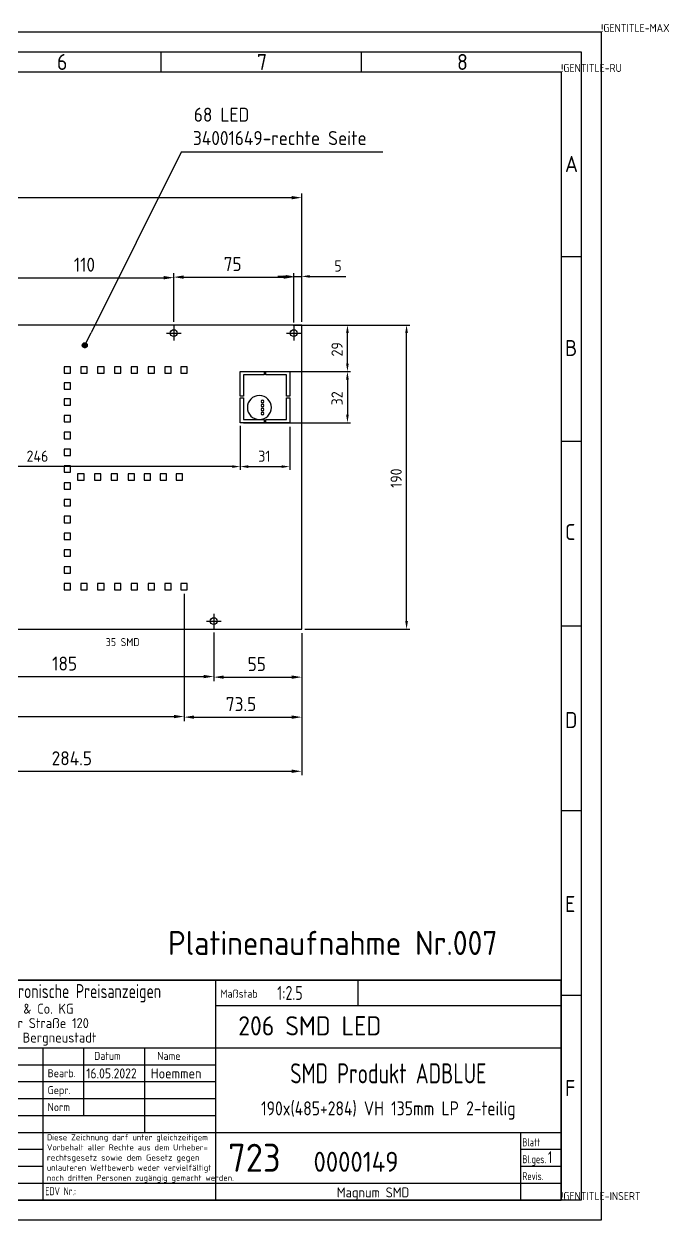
# Model space of a CAD drawing. Extents: x -1190 to 1093, y 0 to 939.
# Drawn here: x 689 to 1093, y 0 to 748 of the extents above; entities that cross this region are included whole.
import ezdxf
from ezdxf.enums import TextEntityAlignment as Align

# ---------------------------------------------------------------- set-up
doc = ezdxf.new("R2010")
doc.units = 0
doc.header["$LTSCALE"] = 2.5
doc.linetypes.add('AM_DIN_G_W050', pattern=[13.75, 9.75, -1.5, 1, -1.5])
doc.linetypes.add('AM_DIN_G_W050X2', pattern=[6.875, 4.75, -0.875, 0.375, -0.875])
doc.layers.get('0').update_dxf_attribs({"linetype": 'CONTINUOUS'})
doc.layers.get('DEFPOINTS').update_dxf_attribs({"linetype": 'CONTINUOUS'})
for name, color, linetype in [('AM_0', 7, 'CONTINUOUS'), ('AM_4', 3, 'CONTINUOUS'), ('AM_5', 3, 'CONTINUOUS'), ('AM_6', 2, 'CONTINUOUS'), ('AM_7', 4, 'AM_DIN_G_W050'), ('AM_BOR', 7, 'CONTINUOUS'), ('GTO', 2, 'CONTINUOUS'), ('RAHM2', 1, 'CONTINUOUS')]:
    doc.layers.add(name, color=color, linetype=linetype)
doc.styles.add('ACDINTS', font='isocp.shx', dxfattribs={"height": 1})
doc.styles.add('GENISO12', font='isocp.shx')
doc.styles.add('SANSSERIFBOLD', font='sasb____.pfb', dxfattribs={"width": 2, "height": 70})
doc.styles.get("Standard").update_dxf_attribs({"font": 'ISOCP.SHX'})
doc.styles.add('URHEBER', font='isocp.shx')
doc.dimstyles.get("Standard").update_dxf_attribs({"dimtxt": 0.18, "dimasz": 0.18, "dimexe": 0.18, "dimexo": 0.0625, "dimgap": 0.09, "dimtad": 0, "dimtih": 1, "dimtoh": 1, "dimzin": 0, "dimcen": 0.09, "dimazin": 3, "dimtfac": 1, "dimtofl": 0, "dimtmove": 0, "dimatfit": 3})

# ---------------------------------------------------------------- blocks, each defined once
blk = doc.blocks.new('GEN_A3')
at = {"layer": 'AM_0'}
for p, q in [((5, 292), (415, 292)), ((415, 292), (415, 5)), ((415, 5), (5, 5))]:
    blk.add_line(p, q, dxfattribs=at)
at = {"layer": 'AM_BOR', "color": 1}
for p, q in [((0, 297), (420, 297)), ((420, 297), (420, 0)), ((310, 292), (310, 287)), ((360, 292), (360, 287)), ((10, 287), (410, 287)), ((410, 287), (410, 5)), ((415, 240.83), (410, 240.83)), ((415, 194.664), (410, 194.664)), ((415, 148.498), (410, 148.498)), ((415, 102.332), (410, 102.332)), ((415, 56.166), (410, 56.166)), ((420, 0), (0, 0))]:
    blk.add_line(p, q, dxfattribs=at)
at = {"layer": 'AM_0'}
for s, p in [('!GENTITLE-MAX', (420, 297)), ('!GENTITLE-RU', (410, 287)), ('!GENTITLE-INSERT', (410, 5))]:
    blk.add_text(s, height=2, dxfattribs=at).set_placement(p)
at = {"layer": 'AM_BOR', "color": 1}
for s, p in [('6', (284, 287.5)), ('7', (334, 287.5)), ('8', (384, 287.5)), ('A', (411, 262)), ('B', (411, 216)), ('C', (411, 170)), ('D', (411, 123)), ('E', (411, 77)), ('F', (411, 31))]:
    blk.add_text(s, height=4, dxfattribs=at).set_placement(p)
blk = doc.blocks.new('GENTIT-P')
at = {"layer": 'AM_0'}
for p, q in [((-182.88, 54.99), (0, 54.99)), ((0, 54.99), (0, 0))]:
    blk.add_line(p, q, dxfattribs=at)
blk.add_lwpolyline([(-182.88, 0), (0, 0), (0, 54.99), (-182.88, 54.99)], close=True, dxfattribs=at)
at = {"layer": 'AM_BOR', "color": 2}
for p, q in [((-86.36, 54.99), (-86.36, 4.23)), ((-182.88, 38.07), (0, 38.07)), ((-129.54, 38.07), (-129.54, 21.15)), ((-129.54, 21.15), (-129.54, 0)), ((-129.54, 16.92), (0, 16.92)), ((-86.36, 4.23), (-86.36, 0))]:
    blk.add_line(p, q, dxfattribs=at)
at = {"layer": 'AM_BOR', "color": 1}
for p, q in [((-50.8, 54.99), (-50.8, 48.66)), ((-86.36, 48.66), (0, 48.66)), ((-119.38, 38.07), (-119.38, 21.15)), ((-104.14, 38.07), (-104.14, 16.92)), ((-182.88, 33.84), (-86.36, 33.84)), ((-182.88, 29.61), (-86.36, 29.61)), ((-182.88, 25.38), (-86.36, 25.38)), ((-182.88, 21.15), (-129.54, 21.15)), ((-129.54, 21.15), (-86.36, 21.15)), ((-182.88, 16.92), (-129.54, 16.92)), ((-10.16, 16.92), (-10.16, 0)), ((-182.88, 12.69), (-129.54, 12.69)), ((-10.16, 12.69), (0, 12.69)), ((-182.88, 8.46), (-129.54, 8.46)), ((-10.16, 8.46), (0, 8.46)), ((-10.16, 8.46), (0, 8.46)), ((-182.88, 4.23), (0, 4.23))]:
    blk.add_line(p, q, dxfattribs=at)
at = {"layer": 'AM_BOR', "color": 2, "style": 'GENISO12', "width": 0.8}
blk.add_text('elektronische Preisanzeigen', height=3.5, dxfattribs=at).set_placement((-143.46, 50.48))
at = {"layer": 'AM_BOR', "style": 'SANSSERIFBOLD'}
blk.add_text('PWM', height=9, dxfattribs=at).set_placement((-164.02, 46.53), align=Align.MIDDLE)
at = {"layer": 'AM_BOR', "color": 1}
for s, p in [('Maßstab', (-85.14, 50.6)), ('Bearb.', (-128.34, 30.71)), ('Gepr.', (-128.34, 26.48)), ('Norm', (-128.34, 22.25))]:
    blk.add_text(s, height=2, dxfattribs=at).set_placement(p)
at = {"layer": 'AM_BOR', "color": 1, "style": 'GENISO12'}
for s, p in [('GmbH & Co. KG', (-143.44, 46.58)), ('Kölner Straße 120', (-143.44, 42.98)), ('51702 Bergneustadt', (-143.44, 39.38))]:
    blk.add_text(s, height=2.5, dxfattribs=at).set_placement(p)
at = {"layer": 'AM_BOR', "color": 1, "width": 0.983632}
blk.add_text('Datum', height=2, dxfattribs=at).set_placement((-113.39, 35.04), align=Align.CENTER)
at = {"layer": 'AM_BOR', "color": 1}
blk.add_text('Name', height=2, dxfattribs=at).set_placement((-95.12, 35.04), align=Align.RIGHT)
at = {"layer": 'AM_BOR', "color": 1, "style": 'URHEBER'}
for s, width, p in [('Diese Zeichnung darf unter gleichzeitigem', 1.1, (-128.52, 14.94)), ('Vorbehalt aller Rechte aus dem Urheber=', 1.1, (-128.52, 12.41)), ('rechtsgesetz sowie dem Gesetz gegen', 1.18, (-128.52, 9.87)), ('noch dritten Personen zugängig gemacht werden.', 0.95, (-128.52, 4.81)), ('unlauteren Wettbewerb weder vervielfältigt', 1.03, (-128.52, 7.34))]:
    blk.add_text(s, height=1.5, dxfattribs=dict(at, width=width)).set_placement(p)
at = {"layer": 'AM_BOR', "color": 1}
for s, width, p in [('Blatt', 0.7, (-9.66, 13.44)), ('Bl.ges.', 0.7, (-9.66, 9.21)), ('Revis.', 0.7, (-9.66, 4.98)), ('EDV Nr.:', 0.8, (-128.94, 1.22))]:
    blk.add_text(s, height=2, dxfattribs=dict(at, width=width)).set_placement(p)
blk.add_text('Werkstoff / Artikelnummer', height=2, dxfattribs=at).set_placement((-156.21, 1.2), align=Align.CENTER)
at = {"layer": 'AM_BOR', "color": 2, "width": 0.8}
blk.add_attdef('GEN-TITLE-SCA{5.42}', (-70.96, 50.01), '', height=3.5, dxfattribs=at)
at = {"layer": 'AM_BOR', "color": 1}
for tag, p in [('GEN-TITLE-DAT{5.44}', (-118.7, 30.41)), ('GEN-TITLE-NAME{5.5}', (-102.53, 30.41)), ('GEN-TITLE-CHKD{5.41}', (-118.55, 26.18)), ('GEN-TITLE-CHKM{5.5}', (-102.53, 26.18)), ('GEN-TITLE-NORM2{29.54}', (-56.05, 0.67))]:
    blk.add_attdef(tag, p, '', height=2.5, dxfattribs=at)
at = {"layer": 'AM_BOR', "width": 0.8}
blk.add_attdef('GEN-TITLE-DES2{16.35}', text='', height=5, dxfattribs=at).set_placement((-43.18, 29.17), align=Align.CENTER)
at = {"layer": 'AM_BOR', "color": 2}
for tag, height, width, p in [('GEN-TITLE-DES1{21.21}', 3.5, 0.9, (-43.18, 21.17)), ('GEN-TITLE-SHEET{2.62}', 3, 0.8, (-2.73, 13.44)), ('BL-GES{2.62}', 3, 0.8, (-2.73, 9.21)), ('GEN-TITLE-MAT2{2.62}', 3, 0.8, (-2.73, 4.98))]:
    blk.add_attdef(tag, text='', height=height, dxfattribs=dict(at, width=width)).set_placement(p, align=Align.CENTER)
at = {"layer": 'AM_BOR', "color": 140}
blk.add_attdef('GEN-TITLE-BG{13.37}', (-83.22, 7.07), '', height=7, dxfattribs=at)
at = {"layer": 'AM_BOR'}
blk.add_attdef('GEN-TITLE-NR{13.37}', (-61.87, 7.07), '', height=5, dxfattribs=at)
at = {"layer": 'AM_BOR', "color": 2}
blk.add_attdef('GEN-TITLE-MAT1{19.85}', text='', height=2.5, dxfattribs=at).set_placement((-156.25, 6.36), align=Align.MIDDLE)
at = {"layer": 'AM_BOR', "color": 1, "width": 0.7}
blk.add_attdef('GEN-TITLE-NORM1{14.84}', (-119.19, 1.22), '', height=2, dxfattribs=at)
at = {"layer": 'AM_BOR', "color": 1}
blk.add_attdef('GEN-TITLE-PLOT{2.94}', text='', height=2.5, dxfattribs=at).set_placement((-5.37, 0.67), align=Align.CENTER)
blk = doc.blocks.new('A$CD8B0FDF7')
at = {"layer": 'AM_4'}
for points in [[(45, 135.5), (49, 135.5), (49, 139.5), (45, 139.5)], [(55.5, 135.5), (59.5, 135.5), (59.5, 139.5), (55.5, 139.5)], [(66, 135.5), (70, 135.5), (70, 139.5), (66, 139.5)], [(76.5, 135.5), (80.5, 135.5), (80.5, 139.5), (76.5, 139.5)], [(87, 135.5), (91, 135.5), (91, 139.5), (87, 139.5)], [(97.5, 135.5), (101.5, 135.5), (101.5, 139.5), (97.5, 139.5)], [(108, 135.5), (112, 135.5), (112, 139.5), (108, 139.5)], [(118, 135.5), (122, 135.5), (122, 139.5), (118, 139.5)], [(45, 125.5), (49, 125.5), (49, 129.5), (45, 129.5)], [(45, 115.5), (49, 115.5), (49, 119.5), (45, 119.5)], [(45, 105), (49, 105), (49, 109), (45, 109)], [(45, 94.5), (49, 94.5), (49, 98.5), (45, 98.5)], [(45, 84), (49, 84), (49, 88), (45, 88)], [(45, 73.5), (49, 73.5), (49, 77.5), (45, 77.5)], [(53.5, 68.5), (57.5, 68.5), (57.5, 72.5), (53.5, 72.5)], [(64, 68.5), (68, 68.5), (68, 72.5), (64, 72.5)], [(74.5, 68.5), (78.5, 68.5), (78.5, 72.5), (74.5, 72.5)], [(85, 68.5), (89, 68.5), (89, 72.5), (85, 72.5)], [(95, 68.5), (99, 68.5), (99, 72.5), (95, 72.5)], [(105, 68.5), (109, 68.5), (109, 72.5), (105, 72.5)], [(115, 68.5), (119, 68.5), (119, 72.5), (115, 72.5)], [(45, 63), (49, 63), (49, 67), (45, 67)], [(45, 52.5), (49, 52.5), (49, 56.5), (45, 56.5)], [(45, 42), (49, 42), (49, 46), (45, 46)], [(45, 31.5), (49, 31.5), (49, 35.5), (45, 35.5)], [(45, 21), (49, 21), (49, 25), (45, 25)], [(45, 10.5), (49, 10.5), (49, 14.5), (45, 14.5)], [(45, 0), (49, 0), (49, 4), (45, 4)], [(55.5, 0), (59.5, 0), (59.5, 4), (55.5, 4)], [(66, 0), (70, 0), (70, 4), (66, 4)], [(76.5, 0), (80.5, 0), (80.5, 4), (76.5, 4)], [(87, 0), (91, 0), (91, 4), (87, 4)], [(97.5, 0), (101.5, 0), (101.5, 4), (97.5, 4)], [(108, 0), (112, 0), (112, 4), (108, 4)], [(118, 0), (122, 0), (122, 4), (118, 4)]]:
    blk.add_lwpolyline(points, close=True, dxfattribs=at)
blk = doc.blocks.new('*U97')
at = {"layer": 'AM_5', "color": 2}
blk.add_text('110', height=8.75, dxfattribs=at).set_placement((720.54, 592.69))
blk = doc.blocks.new('*D36')
at = {"layer": 'AM_5'}
for p, q in [((672.98, 561.44), (672.98, 591.44)), ((782.98, 561.44), (782.98, 591.44)), ((679.23, 588.94), (776.73, 588.94))]:
    blk.add_line(p, q, dxfattribs=at)
for points in [[(679.23, 589.98), (679.23, 587.9), (672.98, 588.94)], [(776.73, 589.98), (776.73, 587.9), (782.98, 588.94)]]:
    blk.add_solid(points, dxfattribs=at)
at = {"layer": 'DEFPOINTS', "color": 0}
for p in [(782.98, 588.94), (672.98, 558.94), (782.98, 558.94)]:
    blk.add_point(p, dxfattribs=at)
at = {"layer": 'AM_0'}
blk.add_blockref('*U97', (0, 0), dxfattribs=at)
blk = doc.blocks.new('*U98')
at = {"layer": 'AM_5', "color": 2}
blk.add_text('75', height=8.75, dxfattribs=at).set_placement((814.17, 593.06))
blk = doc.blocks.new('*D37')
at = {"layer": 'AM_5'}
for p, q in [((782.98, 561.44), (782.98, 591.81)), ((857.98, 561.44), (857.98, 591.81)), ((789.23, 589.31), (851.73, 589.31))]:
    blk.add_line(p, q, dxfattribs=at)
for points in [[(789.23, 590.35), (789.23, 588.26), (782.98, 589.31)], [(851.73, 590.35), (851.73, 588.26), (857.98, 589.31)]]:
    blk.add_solid(points, dxfattribs=at)
at = {"layer": 'DEFPOINTS', "color": 0}
for p in [(857.98, 589.31), (782.98, 558.94), (857.98, 558.94)]:
    blk.add_point(p, dxfattribs=at)
at = {"layer": 'AM_0'}
blk.add_blockref('*U98', (0, 0), dxfattribs=at)
blk = doc.blocks.new('*U103')
at = {"layer": 'AM_5', "color": 2}
blk.add_text('185', height=8.75, dxfattribs=at).set_placement((706.98, 343.42))
blk = doc.blocks.new('*D43')
at = {"layer": 'AM_5'}
for p, q in [((622.98, 367.17), (622.98, 337.17)), ((807.98, 367.17), (807.98, 337.17)), ((629.23, 339.67), (801.73, 339.67))]:
    blk.add_line(p, q, dxfattribs=at)
for points in [[(629.23, 340.71), (629.23, 338.63), (622.98, 339.67)], [(801.73, 340.71), (801.73, 338.63), (807.98, 339.67)]]:
    blk.add_solid(points, dxfattribs=at)
at = {"layer": 'DEFPOINTS', "color": 0}
for p in [(622.98, 369.67), (807.98, 369.67), (807.98, 339.67)]:
    blk.add_point(p, dxfattribs=at)
at = {"layer": 'AM_0'}
blk.add_blockref('*U103', (0, 0), dxfattribs=at)
blk = doc.blocks.new('*U133')
at = {"layer": 'AM_5', "color": 2}
blk.add_text('770', height=8.75, dxfattribs=at).set_placement((468.76, 642.71))
blk = doc.blocks.new('*D44')
at = {"layer": 'AM_5'}
for p, q in [((92.95, 561.81), (92.95, 641.46)), ((99.2, 638.96), (856.7, 638.96)), ((862.95, 561.81), (862.95, 641.46))]:
    blk.add_line(p, q, dxfattribs=at)
for points in [[(99.2, 640), (99.2, 637.92), (92.95, 638.96)], [(856.7, 640), (856.7, 637.92), (862.95, 638.96)]]:
    blk.add_solid(points, dxfattribs=at)
at = {"layer": 'DEFPOINTS', "color": 0}
for p in [(862.95, 638.96), (92.95, 559.31), (862.95, 559.31)]:
    blk.add_point(p, dxfattribs=at)
at = {"layer": 'AM_0'}
blk.add_blockref('*U133', (0, 0), dxfattribs=at)
blk = doc.blocks.new('A$C773A4011')
at = {"layer": 'AM_5'}
for p, q in [((0, 0), (15, 0)), ((0, -15.5), (0, 0)), ((15, 0), (15, -2)), ((16, 0), (31, 0)), ((16, -2), (16, 0)), ((31, 0), (31, -15.5)), ((2, -2), (2, -15.5)), ((15, -2), (2, -2)), ((29, -2), (16, -2)), ((29, -15.5), (29, -2)), ((2, -15.5), (0, -15.5)), ((0, -16.5), (2, -16.5)), ((0, -32), (0, -16.5)), ((2, -16.5), (2, -30)), ((31, -15.5), (29, -15.5)), ((29, -16.5), (31, -16.5)), ((29, -30), (29, -16.5)), ((31, -16.5), (31, -32)), ((15, -32), (0, -32)), ((2, -30), (15, -30)), ((15, -30), (15, -32)), ((16, -30), (29, -30)), ((16, -32), (16, -30)), ((31, -32), (16, -32))]:
    blk.add_line(p, q, dxfattribs=at)
blk = doc.blocks.new('A$C275364AD')
at = {"layer": 'GTO', "color": 2}
for points in [[(-13.87, -51.5), (-13.87, -51.5), (-13.87, -51.5, 1), (-28.87, -51.5), (-28.87, -51.5), (-28.87, -51.5, 1), (-13.87, -51.5), (-13.87, -51.5)], [(-18.57, -47.75), (-18.57, -47.75), (-18.57, -47.75, 1), (-20.17, -47.75), (-20.17, -47.75), (-20.17, -47.75, 1), (-18.57, -47.75), (-18.57, -47.75)], [(-18.57, -50.25), (-18.57, -50.25), (-18.57, -50.25, 1), (-20.17, -50.25), (-20.17, -50.25), (-20.17, -50.25, 1), (-18.57, -50.25), (-18.57, -50.25)], [(-18.57, -52.75), (-18.57, -52.75), (-18.57, -52.75, 1), (-20.17, -52.75), (-20.17, -52.75), (-20.17, -52.75, 1), (-18.57, -52.75), (-18.57, -52.75)], [(-18.57, -55.25), (-18.57, -55.25), (-18.57, -55.25, 1), (-20.17, -55.25), (-20.17, -55.25), (-20.17, -55.25, 1), (-18.57, -55.25), (-18.57, -55.25)]]:
    blk.add_lwpolyline(points, format="xyb", dxfattribs=at)
at = {"layer": 'AM_4'}
blk.add_blockref('A$C773A4011', (-33.37, -29), dxfattribs=at)
blk = doc.blocks.new('*U90')
at = {"layer": 'AM_0', "color": 2}
blk.add_text('206 SMD LED', height=12, dxfattribs=at).set_placement((823.27, 115.4))
blk = doc.blocks.new('*U91')
at = {"layer": 'AM_6', "color": 2}
blk.add_text('Platinenaufnahme Nr.007', height=15, dxfattribs=at).set_placement((779.37, 165.69))
blk = doc.blocks.new('*U122')
at = {"layer": 'AM_5', "color": 2}
blk.add_text('190', height=7, rotation=90, dxfattribs=at).set_placement((925.47, 457.64))
blk = doc.blocks.new('*D56')
at = {"layer": 'AM_5'}
for p, q in [((864.95, 559.31), (930.47, 559.31)), ((928.47, 374.31), (928.47, 554.31)), ((864.95, 369.31), (930.47, 369.31))]:
    blk.add_line(p, q, dxfattribs=at)
for points in [[(927.64, 554.31), (929.31, 554.31), (928.47, 559.31)], [(927.64, 374.31), (929.31, 374.31), (928.47, 369.31)]]:
    blk.add_solid(points, dxfattribs=at)
at = {"layer": 'DEFPOINTS', "color": 0}
for p in [(862.95, 559.31), (928.47, 559.31), (862.95, 369.31)]:
    blk.add_point(p, dxfattribs=at)
at = {"layer": 'AM_0'}
blk.add_blockref('*U122', (0, 0), dxfattribs=at)
blk = doc.blocks.new('*U148')
at = {"layer": 'AM_5', "linetype": 'CONTINUOUS'}
for p, q in [((725.83, 546.87), (725.86, 547.02)), ((725.83, 546.73), (725.83, 546.87)), ((725.83, 546.58), (725.83, 546.73)), ((725.86, 546.43), (725.83, 546.58)), ((725.86, 547.02), (725.89, 547.17)), ((725.89, 546.29), (725.86, 546.43)), ((725.89, 547.17), (725.94, 547.31)), ((725.94, 546.14), (725.89, 546.29)), ((725.94, 547.31), (726, 547.44)), ((726, 546.01), (725.94, 546.14)), ((726, 547.44), (726.08, 547.57)), ((726.08, 545.88), (726, 546.01)), ((726.08, 547.57), (726.16, 547.69)), ((726.16, 545.76), (726.08, 545.88)), ((726.16, 547.69), (726.27, 547.8)), ((726.27, 545.65), (726.16, 545.76)), ((726.27, 547.8), (726.36, 547.91)), ((726.36, 547.91), (726.49, 548)), ((726.49, 548), (726.61, 548.08)), ((726.61, 548.08), (726.76, 548.15)), ((726.76, 548.15), (726.88, 548.2)), ((726.88, 548.2), (727.05, 548.24)), ((727.05, 548.24), (727.16, 548.27)), ((727.16, 548.27), (727.46, 548.29)), ((727.46, 548.29), (727.56, 548.27)), ((727.56, 548.27), (727.76, 548.24)), ((727.76, 548.24), (727.88, 548.2)), ((727.88, 548.2), (728.04, 548.15)), ((728.04, 548.15), (728.15, 548.08)), ((728.15, 548.08), (728.29, 548)), ((728.29, 548), (728.4, 547.91)), ((728.4, 547.91), (728.52, 547.8)), ((728.52, 547.8), (728.61, 547.69)), ((728.61, 545.76), (728.52, 545.65)), ((728.61, 547.69), (728.7, 547.57)), ((728.7, 545.88), (728.61, 545.76)), ((728.7, 547.57), (728.77, 547.44)), ((728.77, 546.01), (728.7, 545.88)), ((728.77, 547.44), (728.84, 547.31)), ((728.84, 546.14), (728.77, 546.01)), ((728.84, 547.31), (728.88, 547.17)), ((728.88, 546.29), (728.84, 546.14)), ((728.88, 547.17), (728.92, 547.02)), ((728.92, 546.43), (728.88, 546.29)), ((728.92, 547.02), (728.94, 546.87)), ((728.94, 546.58), (728.92, 546.43)), ((728.94, 546.87), (728.95, 546.73)), ((728.95, 546.73), (728.94, 546.58)), ((726.36, 545.54), (726.27, 545.65)), ((726.49, 545.45), (726.36, 545.54)), ((726.61, 545.37), (726.49, 545.45)), ((726.76, 545.3), (726.61, 545.37)), ((726.88, 545.25), (726.76, 545.3)), ((727.05, 545.21), (726.88, 545.25)), ((727.16, 545.18), (727.05, 545.21)), ((727.46, 545.16), (727.16, 545.18)), ((727.56, 545.18), (727.46, 545.16)), ((727.76, 545.21), (727.56, 545.18)), ((727.88, 545.25), (727.76, 545.21)), ((728.04, 545.3), (727.88, 545.25)), ((728.15, 545.37), (728.04, 545.3)), ((728.29, 545.45), (728.15, 545.37)), ((728.4, 545.54), (728.29, 545.45)), ((728.52, 545.65), (728.4, 545.54))]:
    blk.add_line(p, q, dxfattribs=at)
at = {"layer": 'AM_5', "linetype": 'CONTINUOUS', "extrusion": (0, 0, -1)}
for points in [[(-725.86, 547.02), (-728.94, 546.87), (-725.83, 546.87)], [(-725.83, 546.87), (-728.95, 546.73), (-725.83, 546.73)], [(-725.83, 546.87), (-728.94, 546.87), (-728.95, 546.73)], [(-725.83, 546.73), (-728.94, 546.58), (-725.83, 546.58)], [(-725.83, 546.73), (-728.95, 546.73), (-728.94, 546.58)], [(-725.83, 546.58), (-728.92, 546.43), (-725.86, 546.43)], [(-725.83, 546.58), (-728.94, 546.58), (-728.92, 546.43)], [(-725.89, 547.17), (-728.92, 547.02), (-725.86, 547.02)], [(-725.86, 547.02), (-728.92, 547.02), (-728.94, 546.87)], [(-725.86, 546.43), (-728.88, 546.29), (-725.89, 546.29)], [(-725.86, 546.43), (-728.92, 546.43), (-728.88, 546.29)], [(-725.94, 547.31), (-728.88, 547.17), (-725.89, 547.17)], [(-725.89, 547.17), (-728.88, 547.17), (-728.92, 547.02)], [(-725.89, 546.29), (-728.84, 546.14), (-725.94, 546.14)], [(-725.89, 546.29), (-728.88, 546.29), (-728.84, 546.14)], [(-726, 547.44), (-728.84, 547.31), (-725.94, 547.31)], [(-725.94, 547.31), (-728.84, 547.31), (-728.88, 547.17)], [(-725.94, 546.14), (-728.77, 546.01), (-726, 546.01)], [(-725.94, 546.14), (-728.84, 546.14), (-728.77, 546.01)], [(-726.08, 547.57), (-728.77, 547.44), (-726, 547.44)], [(-726, 547.44), (-728.77, 547.44), (-728.84, 547.31)], [(-726, 546.01), (-728.7, 545.88), (-726.08, 545.88)], [(-726, 546.01), (-728.77, 546.01), (-728.7, 545.88)], [(-726.16, 547.69), (-728.7, 547.57), (-726.08, 547.57)], [(-726.08, 547.57), (-728.7, 547.57), (-728.77, 547.44)], [(-726.08, 545.88), (-728.61, 545.76), (-726.16, 545.76)], [(-726.08, 545.88), (-728.7, 545.88), (-728.61, 545.76)], [(-726.27, 547.8), (-728.61, 547.69), (-726.16, 547.69)], [(-726.16, 547.69), (-728.61, 547.69), (-728.7, 547.57)], [(-726.16, 545.76), (-728.52, 545.65), (-726.27, 545.65)], [(-726.16, 545.76), (-728.61, 545.76), (-728.52, 545.65)], [(-726.36, 547.91), (-728.52, 547.8), (-726.27, 547.8)], [(-726.27, 547.8), (-728.52, 547.8), (-728.61, 547.69)], [(-726.49, 548), (-728.4, 547.91), (-726.36, 547.91)], [(-726.36, 547.91), (-728.4, 547.91), (-728.52, 547.8)], [(-726.61, 548.08), (-728.29, 548), (-726.49, 548)], [(-726.49, 548), (-728.29, 548), (-728.4, 547.91)], [(-726.76, 548.15), (-728.15, 548.08), (-726.61, 548.08)], [(-726.61, 548.08), (-728.15, 548.08), (-728.29, 548)], [(-726.88, 548.2), (-728.04, 548.15), (-726.76, 548.15)], [(-726.76, 548.15), (-728.04, 548.15), (-728.15, 548.08)], [(-727.05, 548.24), (-727.88, 548.2), (-726.88, 548.2)], [(-726.88, 548.2), (-727.88, 548.2), (-728.04, 548.15)], [(-727.16, 548.27), (-727.76, 548.24), (-727.05, 548.24)], [(-727.05, 548.24), (-727.76, 548.24), (-727.88, 548.2)], [(-727.46, 548.29), (-727.56, 548.27), (-727.16, 548.27)], [(-727.16, 548.27), (-727.56, 548.27), (-727.76, 548.24)], [(-726.27, 545.65), (-728.4, 545.54), (-726.36, 545.54)], [(-726.27, 545.65), (-728.52, 545.65), (-728.4, 545.54)], [(-726.36, 545.54), (-728.29, 545.45), (-726.49, 545.45)], [(-726.36, 545.54), (-728.4, 545.54), (-728.29, 545.45)], [(-726.49, 545.45), (-728.15, 545.37), (-726.61, 545.37)], [(-726.49, 545.45), (-728.29, 545.45), (-728.15, 545.37)], [(-726.61, 545.37), (-728.04, 545.3), (-726.76, 545.3)], [(-726.61, 545.37), (-728.15, 545.37), (-728.04, 545.3)], [(-726.76, 545.3), (-727.88, 545.25), (-726.88, 545.25)], [(-726.76, 545.3), (-728.04, 545.3), (-727.88, 545.25)], [(-726.88, 545.25), (-727.76, 545.21), (-727.05, 545.21)], [(-726.88, 545.25), (-727.88, 545.25), (-727.76, 545.21)], [(-727.05, 545.21), (-727.56, 545.18), (-727.16, 545.18)], [(-727.05, 545.21), (-727.76, 545.21), (-727.56, 545.18)], [(-727.16, 545.18), (-727.56, 545.18), (-727.46, 545.16)]]:
    blk.add_solid(points, dxfattribs=at)
blk = doc.blocks.new('*U149')
at = {"layer": 'AM_5', "color": 2, "style": 'ACDINTS'}
for s, p in [('68 LED', (795.5, 686.42)), ('34001649-rechte Seite', (794.98, 671.83))]:
    blk.add_text(s, height=8.75, dxfattribs=at).set_placement(p)
blk = doc.blocks.new('*S88')
at = {"layer": 'AM_5'}
for p, q in [((787.54, 667.46), (731.29, 554.56)), ((913.57, 667.46), (787.54, 667.46))]:
    blk.add_line(p, q, dxfattribs=at)
at = {"layer": 'AM_5', "linetype": 'CONTINUOUS'}
blk.add_line((728.08, 548.12), (731.29, 554.56), dxfattribs=at)
at = {"layer": 'AM_0'}
blk.add_blockref('*U149', (0, 0), dxfattribs=at)
at = {"layer": 'AM_5', "linetype": 'CONTINUOUS'}
blk.add_blockref('*U148', (0, 0), dxfattribs=at)
blk = doc.blocks.new('*U129')
at = {"layer": 'AM_5', "color": 2}
blk.add_text('246', height=7, dxfattribs=at).set_placement((690.97, 473.88))
blk = doc.blocks.new('*D52')
at = {"layer": 'AM_5'}
for p, q in [((578.48, 495.81), (578.48, 468.88)), ((824.48, 496.31), (824.48, 468.88)), ((819.48, 470.88), (583.48, 470.88))]:
    blk.add_line(p, q, dxfattribs=at)
for points in [[(583.48, 471.71), (583.48, 470.04), (578.48, 470.88)], [(819.48, 471.71), (819.48, 470.04), (824.48, 470.88)]]:
    blk.add_solid(points, dxfattribs=at)
at = {"layer": 'DEFPOINTS', "color": 0}
for p in [(578.48, 497.81), (824.48, 498.31), (578.48, 470.88)]:
    blk.add_point(p, dxfattribs=at)
at = {"layer": 'AM_0'}
blk.add_blockref('*U129', (0, 0), dxfattribs=at)
blk = doc.blocks.new('*U128')
at = {"layer": 'AM_5', "color": 2}
blk.add_text('31', height=7, dxfattribs=at).set_placement((835.78, 473.88))
blk = doc.blocks.new('*D53')
at = {"layer": 'AM_5'}
for p, q in [((824.48, 495.81), (824.48, 468.88)), ((855.48, 495.81), (855.48, 468.88)), ((829.48, 470.88), (850.48, 470.88))]:
    blk.add_line(p, q, dxfattribs=at)
for points in [[(829.48, 471.71), (829.48, 470.04), (824.48, 470.88)], [(850.48, 471.71), (850.48, 470.04), (855.48, 470.88)]]:
    blk.add_solid(points, dxfattribs=at)
at = {"layer": 'DEFPOINTS', "color": 0}
for p in [(824.48, 497.81), (855.48, 497.81), (855.48, 470.88)]:
    blk.add_point(p, dxfattribs=at)
at = {"layer": 'AM_0'}
blk.add_blockref('*U128', (0, 0), dxfattribs=at)
blk = doc.blocks.new('*U130')
at = {"layer": 'AM_5', "color": 2}
blk.add_text('29', height=7, rotation=90, dxfattribs=at).set_placement((888.52, 539.74))
blk = doc.blocks.new('*D54')
at = {"layer": 'AM_5'}
for p, q in [((857.58, 559.31), (893.52, 559.31)), ((891.52, 535.31), (891.52, 554.31)), ((826.58, 530.31), (893.52, 530.31))]:
    blk.add_line(p, q, dxfattribs=at)
for points in [[(890.68, 554.31), (892.35, 554.31), (891.52, 559.31)], [(890.68, 535.31), (892.35, 535.31), (891.52, 530.31)]]:
    blk.add_solid(points, dxfattribs=at)
at = {"layer": 'DEFPOINTS', "color": 0}
for p in [(855.58, 559.31), (891.52, 559.31), (824.58, 530.31)]:
    blk.add_point(p, dxfattribs=at)
at = {"layer": 'AM_0'}
blk.add_blockref('*U130', (0, 0), dxfattribs=at)
blk = doc.blocks.new('*U131')
at = {"layer": 'AM_5', "color": 2}
blk.add_text('32', height=7, rotation=90, dxfattribs=at).set_placement((888.52, 509.2))
blk = doc.blocks.new('*D55')
at = {"layer": 'AM_5'}
for p, q in [((826.48, 530.31), (893.52, 530.31)), ((891.52, 525.31), (891.52, 503.31)), ((826.48, 498.31), (893.52, 498.31))]:
    blk.add_line(p, q, dxfattribs=at)
for points in [[(890.68, 525.31), (892.35, 525.31), (891.52, 530.31)], [(890.68, 503.31), (892.35, 503.31), (891.52, 498.31)]]:
    blk.add_solid(points, dxfattribs=at)
at = {"layer": 'DEFPOINTS', "color": 0}
for p in [(824.48, 530.31), (824.48, 498.31), (891.52, 498.31)]:
    blk.add_point(p, dxfattribs=at)
at = {"layer": 'AM_0'}
blk.add_blockref('*U131', (0, 0), dxfattribs=at)
blk = doc.blocks.new('*U123')
at = {"layer": 'AM_5', "color": 2}
blk.add_text('5', height=7, dxfattribs=at).set_placement((883.35, 592.76))
blk = doc.blocks.new('*D63')
at = {"layer": 'AM_5'}
for p, q in [((857.98, 560.94), (857.98, 591.76)), ((862.95, 561.31), (862.95, 591.76)), ((852.98, 589.76), (847.98, 589.76)), ((857.98, 589.76), (862.95, 589.76)), ((867.95, 589.76), (890.49, 589.76))]:
    blk.add_line(p, q, dxfattribs=at)
for points in [[(852.98, 590.6), (852.98, 588.93), (857.98, 589.76)], [(867.95, 590.6), (867.95, 588.93), (862.95, 589.76)]]:
    blk.add_solid(points, dxfattribs=at)
at = {"layer": 'DEFPOINTS', "color": 0}
for p in [(857.98, 589.76), (857.98, 558.94), (862.95, 559.31)]:
    blk.add_point(p, dxfattribs=at)
at = {"layer": 'AM_0'}
blk.add_blockref('*U123', (0, 0), dxfattribs=at)
blk = doc.blocks.new('*U112')
at = {"layer": 'AM_5', "color": 2}
blk.add_text('55', height=8.75, dxfattribs=at).set_placement((829.16, 343.06))
blk = doc.blocks.new('*D75')
at = {"layer": 'AM_5'}
for p, q in [((807.98, 367.17), (807.98, 336.81)), ((862.95, 366.81), (862.95, 336.81)), ((814.23, 339.31), (856.7, 339.31))]:
    blk.add_line(p, q, dxfattribs=at)
for points in [[(814.23, 340.35), (814.23, 338.26), (807.98, 339.31)], [(856.7, 340.35), (856.7, 338.26), (862.95, 339.31)]]:
    blk.add_solid(points, dxfattribs=at)
at = {"layer": 'DEFPOINTS', "color": 0}
for p in [(807.98, 369.67), (862.95, 369.31), (862.95, 339.31)]:
    blk.add_point(p, dxfattribs=at)
at = {"layer": 'AM_0'}
blk.add_blockref('*U112', (0, 0), dxfattribs=at)
blk = doc.blocks.new('*U114')
at = {"layer": 'AM_5', "color": 2}
blk.add_text('674', height=8.75, dxfattribs=at).set_placement((443.12, 318.42))
blk = doc.blocks.new('*D76')
at = {"layer": 'AM_5'}
for p, q in [((115.55, 391.31), (115.55, 312.17)), ((789.41, 391.31), (789.41, 312.17)), ((121.8, 314.67), (783.16, 314.67))]:
    blk.add_line(p, q, dxfattribs=at)
for points in [[(121.8, 315.71), (121.8, 313.63), (115.55, 314.67)], [(783.16, 315.71), (783.16, 313.63), (789.41, 314.67)]]:
    blk.add_solid(points, dxfattribs=at)
at = {"layer": 'DEFPOINTS', "color": 0}
for p in [(115.55, 393.81), (789.41, 393.81), (789.41, 314.67)]:
    blk.add_point(p, dxfattribs=at)
at = {"layer": 'AM_0'}
blk.add_blockref('*U114', (0, 0), dxfattribs=at)
blk = doc.blocks.new('*U115')
at = {"layer": 'AM_5', "color": 2}
blk.add_text('73.5', height=8.75, dxfattribs=at).set_placement((815.5, 318.06))
blk = doc.blocks.new('*D77')
at = {"layer": 'AM_5'}
for p, q in [((789.41, 391.31), (789.41, 311.81)), ((862.95, 366.81), (862.95, 311.81)), ((795.66, 314.31), (856.7, 314.31))]:
    blk.add_line(p, q, dxfattribs=at)
for points in [[(795.66, 315.35), (795.66, 313.26), (789.41, 314.31)], [(856.7, 315.35), (856.7, 313.26), (862.95, 314.31)]]:
    blk.add_solid(points, dxfattribs=at)
at = {"layer": 'DEFPOINTS', "color": 0}
for p in [(789.41, 393.81), (862.95, 369.31), (862.95, 314.31)]:
    blk.add_point(p, dxfattribs=at)
at = {"layer": 'AM_0'}
blk.add_blockref('*U115', (0, 0), dxfattribs=at)
blk = doc.blocks.new('*U120')
at = {"layer": 'AM_5', "color": 2}
blk.add_text('284.5', height=8.75, dxfattribs=at).set_placement((706.64, 284.23))
blk = doc.blocks.new('*D80')
at = {"layer": 'AM_5'}
for p, q in [((578.48, 366.81), (578.48, 277.98)), ((862.95, 366.81), (862.95, 277.98)), ((584.73, 280.48), (856.7, 280.48))]:
    blk.add_line(p, q, dxfattribs=at)
for points in [[(584.73, 281.53), (584.73, 279.44), (578.48, 280.48)], [(856.7, 281.53), (856.7, 279.44), (862.95, 280.48)]]:
    blk.add_solid(points, dxfattribs=at)
at = {"layer": 'DEFPOINTS', "color": 0}
for p in [(578.48, 369.31), (862.95, 369.31), (862.95, 280.48)]:
    blk.add_point(p, dxfattribs=at)
at = {"layer": 'AM_0'}
blk.add_blockref('*U120', (0, 0), dxfattribs=at)
blk = doc.blocks.new('*U144')
at = {"layer": 'AM_6', "color": 3}
blk.add_text('35 SMD', height=5, dxfattribs=at).set_placement((740.5, 358.71))

msp = doc.modelspace()

# ---------------------------------------------------------------- linework, layer by layer
at = {"layer": 'AM_0'}
for p, q in [((862.95, 559.306), (578.477, 559.306)), ((862.95, 369.306), (862.95, 559.306)), ((578.477, 369.306), (862.95, 369.306))]:
    msp.add_line(p, q, dxfattribs=at)
for centre in [(782.977, 554.306), (857.977, 554.306), (807.977, 374.306)]:
    msp.add_circle(centre, 2.15, dxfattribs=at)
at = {"layer": 'AM_7', "linetype": 'AM_DIN_G_W050X2'}
for p, q in [((778.341, 554.306), (787.614, 554.306)), ((782.977, 558.942), (782.977, 549.67)), ((853.341, 554.306), (862.614, 554.306)), ((857.977, 558.942), (857.977, 549.67)), ((803.341, 374.306), (812.614, 374.306)), ((807.977, 378.942), (807.977, 369.67))]:
    msp.add_line(p, q, dxfattribs=at)

# ---------------------------------------------------------------- block references
at = {"layer": 'AM_0', "xscale": 2.5, "yscale": 2.5, "zscale": 2.5}
msp.add_blockref('GEN_A3', (0, 0), dxfattribs=at)
at = {"layer": 'AM_0'}
for name, p in [('A$CD8B0FDF7', (669.41, 393.806)), ('A$C275364AD', (857.851, 559.306)), ('*U144', (0, 0)), ('*U91', (0, 0)), ('*U90', (0, 0))]:
    msp.add_blockref(name, p, dxfattribs=at)
ref = msp.add_blockref('GENTIT-P', (1025, 12.5), dxfattribs=dict(at, xscale=2.5, yscale=2.5, zscale=2.5))
ref.add_attrib('GEN-TITLE-SCA{5.42}', '1:2.5', (847.601, 137.536), dxfattribs={"layer": 'AM_BOR', "color": 2, "height": 8.75, "width": 0.8})
ref.add_attrib('GEN-TITLE-DAT{5.44}', '16.05.2022', (728.245, 88.525), dxfattribs={"layer": 'AM_BOR', "color": 1, "height": 6.25, "width": 0.944435})
ref.add_attrib('GEN-TITLE-NAME{5.5}', 'Hoemmen', (768.669, 88.525), dxfattribs={"layer": 'AM_BOR', "color": 1, "height": 6.25})
ref.add_attrib('GEN-TITLE-DES2{16.35}', 'SMD Produkt ADBLUE', dxfattribs={"layer": 'AM_BOR', "height": 12.5, "width": 0.8}).set_placement((917.05, 85.436), align=Align.CENTER)
ref.add_attrib('GEN-TITLE-DES1{21.21}', '190x(485+284) VH 135mm LP 2-teilig', dxfattribs={"layer": 'AM_BOR', "color": 2, "height": 8.75, "width": 0.9}).set_placement((917.05, 65.436), align=Align.CENTER)
ref.add_attrib('GEN-TITLE-NR{13.37}', '0000149', (870.33, 30.187), dxfattribs={"layer": 'AM_BOR', "height": 12.5})
ref.add_attrib('BL-GES{2.62}', '1', dxfattribs={"layer": 'AM_BOR', "color": 2, "height": 7.5, "width": 0.8}).set_placement((1018.178, 35.525), align=Align.CENTER)
ref.add_attrib('GEN-TITLE-NORM2{29.54}', 'Magnum SMD', (884.875, 14.165), dxfattribs={"layer": 'AM_BOR', "color": 1, "height": 6.25})
ref.add_attrib('GEN-TITLE-BG{13.37}', '723', (816.952, 30.187), dxfattribs={"layer": 'AM_BOR', "color": 140, "height": 17.5})
at = {"layer": 'AM_5'}
msp.add_blockref('*S88', (0, 0), dxfattribs=at)

# ---------------------------------------------------------------- dimensions: what is measured, and where the dimension line sits
for base, p1, p2, override, picture, middle in [((862.95, 638.957), (92.95, 559.306), (862.95, 559.306), {"dimscale": 2.5}, '*D44', (477.95, 647.082)), ((782.977, 588.942), (672.977, 558.942), (782.977, 558.942), {"dimscale": 2.5}, '*D36', (727.977, 597.067)), ((857.977, 589.306), (782.977, 558.942), (857.977, 558.942), {"dimscale": 2.5}, '*D37', (820.477, 597.431)), ((855.477, 470.875), (824.477, 497.806), (855.477, 497.806), {"dimscale": 2, "dimdec": 1}, '*D53', (839.977, 477.375)), ((807.977, 339.67), (622.977, 369.67), (807.977, 369.67), {"dimscale": 2.5}, '*D43', (715.477, 347.795))]:
    dim = msp.add_linear_dim(base=base, p1=p1, p2=p2, dimstyle='Standard', override=override, dxfattribs=at)
    dim.commit()
    dim.dimension.update_dxf_attribs({"geometry": picture, "text_midpoint": middle})
for base, p1, p2, picture, middle in [((857.977, 589.764), (862.95, 559.306), (857.977, 558.942), '*D63', (885.944, 589.764)), ((578.477, 470.875), (824.477, 498.306), (578.477, 497.806), '*D52', (698.753, 470.875))]:
    dim = msp.add_linear_dim(base=base, p1=p1, p2=p2, dimstyle='Standard', override={"dimscale": 2, "dimdec": 1}, dxfattribs=at)
    dim.commit()
    dim.dimension.update_dxf_attribs({"geometry": picture, "text_midpoint": middle, "dimtype": 128})
for base, p1, p2, angle, override, picture, middle in [((891.517, 559.306), (824.577, 530.306), (855.577, 559.306), 90, {"dimscale": 2, "dimdec": 1}, '*D54', (885.016, 544.806)), ((928.472, 559.306), (862.95, 369.306), (862.95, 559.306), 90, {"dimscale": 2, "dimdec": 1}, '*D56', (921.972, 464.306)), ((891.517, 498.306), (824.477, 530.306), (824.477, 498.306), 90, {"dimscale": 2, "dimdec": 1}, '*D55', (885.016, 514.306)), ((789.41, 314.67), (115.553, 393.806), (789.41, 393.806), 0, {"dimscale": 2.5, "dimdec": 0}, '*D76', (452.482, 322.795)), ((862.95, 314.306), (789.41, 393.806), (862.95, 369.306), 0, {"dimscale": 2.5, "dimdec": 1}, '*D77', (826.18, 322.431)), ((862.95, 280.483), (578.477, 369.306), (862.95, 369.306), 0, {"dimscale": 2.5, "dimdec": 1}, '*D80', (720.714, 288.609)), ((862.95, 339.306), (807.977, 369.67), (862.95, 369.306), 0, {"dimscale": 2.5, "dimdec": 1}, '*D75', (835.464, 347.431))]:
    dim = msp.add_linear_dim(base=base, p1=p1, p2=p2, angle=angle, dimstyle='Standard', override=override, dxfattribs=at)
    dim.commit()
    dim.dimension.update_dxf_attribs({"geometry": picture, "text_midpoint": middle})

doc.saveas('drawing.dxf')
